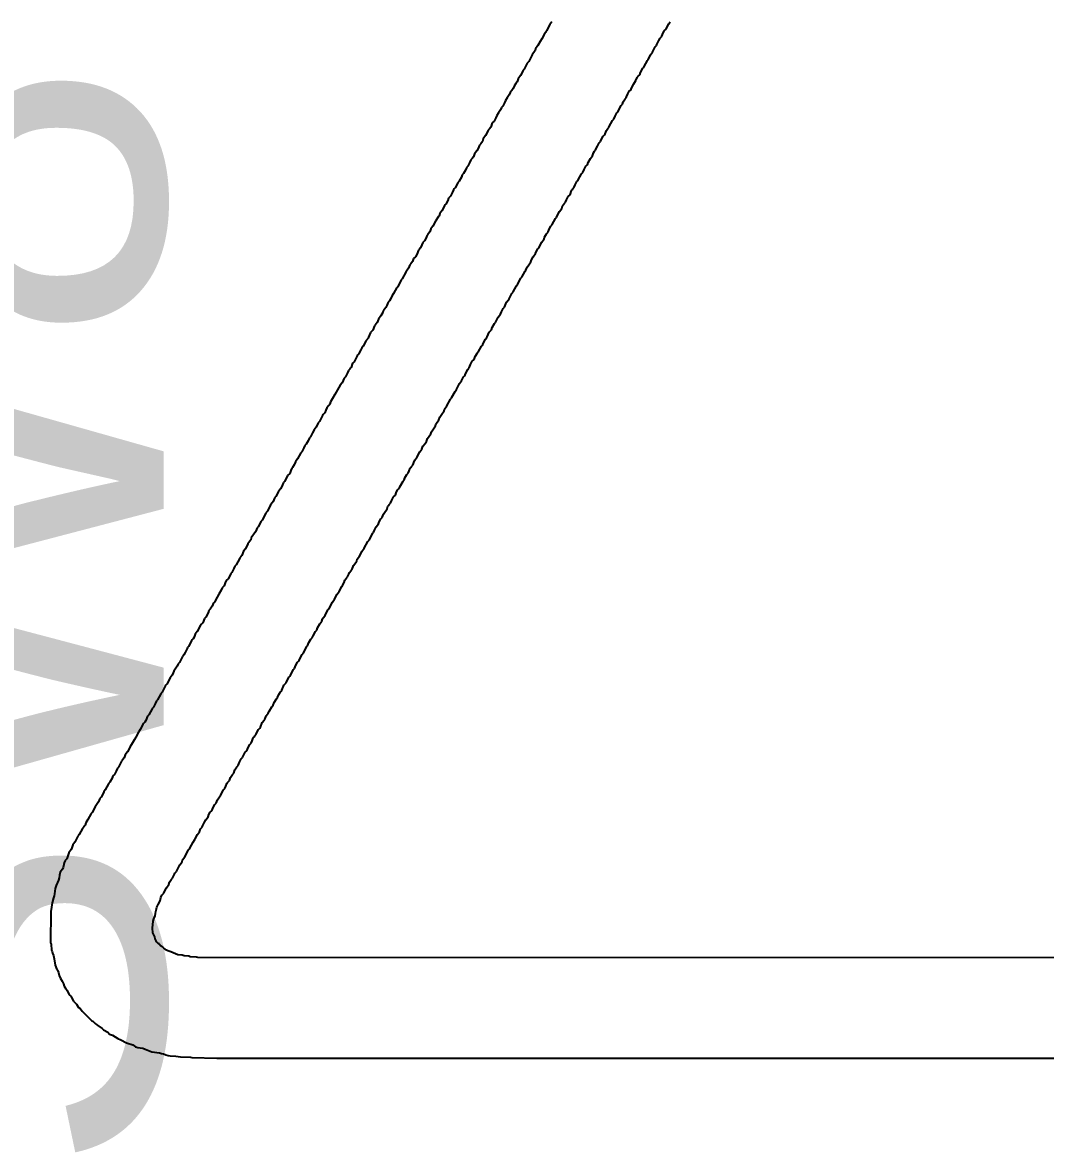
# Model space of a CAD drawing. Header units: inches. Extents: x 0 to 5379, y 0 to 5429.
# Drawn here: x 172.116 to 174.65, y 122.887 to 125.685 of the extents above; entities that cross this region are included whole.
import ezdxf

# ---------------------------------------------------------------- set-up
doc = ezdxf.new("R2010")
doc.units = ezdxf.units.IN
doc.layers.add('Bottom Overlay', color=54, linetype='Continuous')
doc.layers.add('Top Overlay', color=2, linetype='Continuous')
doc.styles.add('Arial', font='', dxfattribs={"height": 0.2})
doc.styles.get('Arial').set_extended_font_data('Arial')

msp = doc.modelspace()

# ---------------------------------------------------------------- linework, layer by layer
at = {"layer": 'Bottom Overlay'}
for p, q in [((173.4223, 125.6803), (173.4144, 125.6645)), ((173.4274, 125.6865), (173.4223, 125.6803)), ((173.7068, 125.6651), (173.7102, 125.6685)), ((173.7102, 125.6685), (173.7136, 125.6764)), ((173.7136, 125.6764), (173.717, 125.682)), ((173.717, 125.682), (173.7192, 125.6843)), ((173.7192, 125.6843), (173.7204, 125.6865)), ((173.4026, 125.6448), (173.3981, 125.6381)), ((173.4082, 125.655), (173.4026, 125.6448)), ((173.4116, 125.6606), (173.4082, 125.655)), ((173.4127, 125.6629), (173.4116, 125.6606)), ((173.4144, 125.6645), (173.4127, 125.6629)), ((173.6877, 125.6302), (173.6922, 125.6403)), ((173.6922, 125.6403), (173.6956, 125.646)), ((173.6956, 125.646), (173.699, 125.6493)), ((173.699, 125.6493), (173.7001, 125.6516)), ((173.7001, 125.6516), (173.7035, 125.6595)), ((173.7035, 125.6595), (173.7068, 125.6651)), ((173.3857, 125.6155), (173.3784, 125.6048)), ((173.3868, 125.62), (173.3857, 125.6155)), ((173.3924, 125.6279), (173.3868, 125.62)), ((173.3981, 125.6381), (173.3924, 125.6279)), ((173.6719, 125.6054), (173.677, 125.6116)), ((173.677, 125.6116), (173.6837, 125.6251)), ((173.6837, 125.6251), (173.6866, 125.6279)), ((173.6866, 125.6279), (173.6877, 125.6302)), ((173.3665, 125.584), (173.3586, 125.5693)), ((173.3677, 125.5862), (173.3665, 125.584)), ((173.3699, 125.5885), (173.3677, 125.5862)), ((173.3755, 125.5986), (173.3699, 125.5885)), ((173.3784, 125.6048), (173.3755, 125.5986)), ((173.6561, 125.5761), (173.664, 125.5907)), ((173.664, 125.5907), (173.6663, 125.593)), ((173.6663, 125.593), (173.6708, 125.6031)), ((173.6708, 125.6031), (173.6719, 125.6054)), ((173.353, 125.5592), (173.3496, 125.5536)), ((173.3564, 125.5671), (173.353, 125.5592)), ((173.3586, 125.5693), (173.3564, 125.5671)), ((173.6415, 125.5524), (173.6449, 125.5558)), ((173.6449, 125.5558), (173.6471, 125.5614)), ((173.6471, 125.5614), (173.6528, 125.5716)), ((173.6528, 125.5716), (173.655, 125.5738)), ((173.655, 125.5738), (173.6561, 125.5761)), ((173.3339, 125.5276), (173.3316, 125.522)), ((173.3384, 125.5344), (173.3339, 125.5276)), ((173.3412, 125.5383), (173.3384, 125.5344)), ((173.344, 125.5457), (173.3412, 125.5383)), ((173.3496, 125.5536), (173.344, 125.5457)), ((173.6235, 125.5197), (173.6268, 125.5276)), ((173.6268, 125.5276), (173.6302, 125.5333)), ((173.6302, 125.5333), (173.6358, 125.5412)), ((173.6358, 125.5412), (173.6387, 125.5485)), ((173.6387, 125.5485), (173.6404, 125.5502)), ((173.6404, 125.5502), (173.6415, 125.5524)), ((173.3215, 125.5062), (173.317, 125.4983)), ((173.3237, 125.5119), (173.3215, 125.5062)), ((173.3282, 125.5164), (173.3237, 125.5119)), ((173.3316, 125.522), (173.3282, 125.5164)), ((173.6111, 125.4983), (173.6122, 125.5006)), ((173.6122, 125.5006), (173.6156, 125.5085)), ((173.6156, 125.5085), (173.6201, 125.5164)), ((173.6201, 125.5164), (173.6223, 125.5175)), ((173.6223, 125.5175), (173.6235, 125.5197)), ((173.3023, 125.4747), (173.3, 125.469)), ((173.3057, 125.4781), (173.3023, 125.4747)), ((173.3102, 125.4859), (173.3057, 125.4781)), ((173.3124, 125.4916), (173.3102, 125.4859)), ((173.317, 125.4983), (173.3124, 125.4916)), ((173.593, 125.469), (173.5987, 125.4792)), ((173.5987, 125.4792), (173.602, 125.4826)), ((173.602, 125.4826), (173.6043, 125.4882)), ((173.6043, 125.4882), (173.6088, 125.4961)), ((173.6088, 125.4961), (173.6111, 125.4983)), ((173.2888, 125.4488), (173.2843, 125.4409)), ((173.291, 125.4544), (173.2888, 125.4488)), ((173.2955, 125.4612), (173.291, 125.4544)), ((173.3, 125.469), (173.2955, 125.4612)), ((173.5773, 125.442), (173.5806, 125.4454)), ((173.5806, 125.4454), (173.584, 125.4533)), ((173.584, 125.4533), (173.5885, 125.4612)), ((173.5885, 125.4612), (173.5908, 125.4634)), ((173.5908, 125.4634), (173.593, 125.469)), ((173.2696, 125.4183), (173.2674, 125.4127)), ((173.273, 125.4217), (173.2696, 125.4183)), ((173.2758, 125.4257), (173.273, 125.4217)), ((173.2798, 125.4364), (173.2758, 125.4257)), ((173.2843, 125.4409), (173.2798, 125.4364)), ((173.5592, 125.4093), (173.5626, 125.4172)), ((173.5626, 125.4172), (173.566, 125.4228)), ((173.566, 125.4228), (173.5682, 125.4251)), ((173.5682, 125.4251), (173.5694, 125.4273)), ((173.5694, 125.4273), (173.5773, 125.442)), ((173.2555, 125.3907), (173.2516, 125.3845)), ((173.2572, 125.3969), (173.2555, 125.3907)), ((173.2629, 125.4048), (173.2572, 125.3969)), ((173.2674, 125.4127), (173.2629, 125.4048)), ((173.5401, 125.3789), (173.5446, 125.3868)), ((173.5446, 125.3868), (173.548, 125.3902)), ((173.548, 125.3902), (173.5513, 125.398)), ((173.5513, 125.398), (173.5547, 125.4037)), ((173.5547, 125.4037), (173.5581, 125.4071)), ((173.5581, 125.4071), (173.5592, 125.4093)), ((173.2358, 125.3597), (173.233, 125.3524)), ((173.2415, 125.3676), (173.2358, 125.3597)), ((173.2448, 125.3733), (173.2415, 125.3676)), ((173.2482, 125.3811), (173.2448, 125.3733)), ((173.2516, 125.3845), (173.2482, 125.3811)), ((173.5277, 125.3552), (173.5305, 125.3626)), ((173.5305, 125.3626), (173.5333, 125.3665)), ((173.5333, 125.3665), (173.5356, 125.3688)), ((173.5356, 125.3688), (173.5367, 125.371)), ((173.5367, 125.371), (173.5401, 125.3789)), ((173.2234, 125.3372), (173.2189, 125.3293)), ((173.2268, 125.3451), (173.2234, 125.3372)), ((173.2302, 125.3485), (173.2268, 125.3451)), ((173.233, 125.3524), (173.2302, 125.3485)), ((173.5119, 125.3293), (173.5153, 125.3327)), ((173.5153, 125.3327), (173.5175, 125.3383)), ((173.5175, 125.3383), (173.5232, 125.3485)), ((173.5232, 125.3485), (173.5277, 125.3552)), ((173.2054, 125.3079), (173.2031, 125.3023)), ((173.2088, 125.3113), (173.2054, 125.3079)), ((173.2133, 125.3192), (173.2088, 125.3113)), ((173.2155, 125.3248), (173.2133, 125.3192)), ((173.2167, 125.3271), (173.2155, 125.3248)), ((173.2189, 125.3293), (173.2167, 125.3271)), ((173.4927, 125.2955), (173.5006, 125.3102)), ((173.5006, 125.3102), (173.504, 125.3135)), ((173.504, 125.3135), (173.5074, 125.3214)), ((173.5074, 125.3214), (173.5119, 125.3293)), ((173.1874, 125.2752), (173.1851, 125.273)), ((173.1941, 125.2876), (173.1874, 125.2752)), ((173.1952, 125.2899), (173.1941, 125.2876)), ((173.1975, 125.2921), (173.1952, 125.2899)), ((173.2031, 125.3023), (173.1975, 125.2921)), ((173.4792, 125.273), (173.4815, 125.2752)), ((173.4815, 125.2752), (173.4848, 125.2831)), ((173.4848, 125.2831), (173.4894, 125.291)), ((173.4894, 125.291), (173.4916, 125.2933)), ((173.4916, 125.2933), (173.4927, 125.2955)), ((173.1716, 125.2504), (173.1699, 125.2442)), ((173.1761, 125.2549), (173.1716, 125.2504)), ((173.1806, 125.2628), (173.1761, 125.2549)), ((173.184, 125.2707), (173.1806, 125.2628)), ((173.1851, 125.273), (173.184, 125.2707)), ((173.4634, 125.2459), (173.468, 125.2538)), ((173.468, 125.2538), (173.4725, 125.2583)), ((173.4725, 125.2583), (173.4764, 125.269)), ((173.4764, 125.269), (173.4781, 125.2707)), ((173.4781, 125.2707), (173.4792, 125.273)), ((173.1547, 125.2189), (173.1502, 125.2121)), ((173.1614, 125.2313), (173.1547, 125.2189)), ((173.1626, 125.2335), (173.1614, 125.2313)), ((173.1643, 125.2352), (173.1626, 125.2335)), ((173.1699, 125.2442), (173.1643, 125.2352)), ((173.4465, 125.2166), (173.4522, 125.2245)), ((173.4522, 125.2245), (173.4539, 125.2307)), ((173.4539, 125.2307), (173.4584, 125.2375)), ((173.4584, 125.2375), (173.4612, 125.2403)), ((173.4612, 125.2403), (173.4634, 125.2459)), ((173.1389, 125.193), (173.1321, 125.1806)), ((173.1468, 125.2042), (173.1389, 125.193)), ((173.1479, 125.2065), (173.1468, 125.2042)), ((173.1502, 125.2121), (173.1479, 125.2065)), ((173.4285, 125.1851), (173.4364, 125.1997)), ((173.4364, 125.1997), (173.4387, 125.202)), ((173.4387, 125.202), (173.4398, 125.2042)), ((173.4398, 125.2042), (173.4465, 125.2166)), ((173.1248, 125.1665), (173.122, 125.1625)), ((173.1276, 125.1738), (173.1248, 125.1665)), ((173.1321, 125.1806), (173.1276, 125.1738)), ((173.4139, 125.1614), (173.4172, 125.1648)), ((173.4172, 125.1648), (173.4184, 125.167)), ((173.4184, 125.167), (173.4217, 125.1749)), ((173.4217, 125.1749), (173.4251, 125.1806)), ((173.4251, 125.1806), (173.4274, 125.1828)), ((173.4274, 125.1828), (173.4285, 125.1851)), ((173.1074, 125.14), (173.1051, 125.1344)), ((173.1119, 125.1445), (173.1074, 125.14)), ((173.1152, 125.1501), (173.1119, 125.1445)), ((173.1186, 125.158), (173.1152, 125.1501)), ((173.1198, 125.1603), (173.1186, 125.158)), ((173.122, 125.1625), (173.1198, 125.1603)), ((173.3958, 125.1287), (173.4026, 125.1411)), ((173.4026, 125.1411), (173.4082, 125.149)), ((173.4082, 125.149), (173.4094, 125.1535)), ((173.4094, 125.1535), (173.4139, 125.1614)), ((173.0927, 125.1107), (173.0893, 125.1051)), ((173.0972, 125.1208), (173.0927, 125.1107)), ((173.0983, 125.1231), (173.0972, 125.1208)), ((173.1023, 125.127), (173.0983, 125.1231)), ((173.1051, 125.1344), (173.1023, 125.127)), ((173.3812, 125.1051), (173.3868, 125.113)), ((173.3868, 125.113), (173.3891, 125.1186)), ((173.3891, 125.1186), (173.3924, 125.1242)), ((173.3924, 125.1242), (173.3947, 125.1265)), ((173.3947, 125.1265), (173.3958, 125.1287)), ((173.0758, 125.0848), (173.0724, 125.0769)), ((173.0781, 125.087), (173.0758, 125.0848)), ((173.082, 125.0932), (173.0781, 125.087)), ((173.0848, 125.1006), (173.082, 125.0932)), ((173.0893, 125.1051), (173.0848, 125.1006)), ((173.3632, 125.0713), (173.3665, 125.0792)), ((173.3665, 125.0792), (173.3699, 125.0848)), ((173.3699, 125.0848), (173.3755, 125.0927)), ((173.3755, 125.0927), (173.3767, 125.0972)), ((173.3767, 125.0972), (173.3812, 125.1051)), ((173.0657, 125.0668), (173.0566, 125.0499)), ((173.0668, 125.069), (173.0657, 125.0668)), ((173.069, 125.0713), (173.0668, 125.069)), ((173.0724, 125.0769), (173.069, 125.0713)), ((173.3429, 125.0375), (173.3508, 125.0521)), ((173.3508, 125.0521), (173.353, 125.0544)), ((173.353, 125.0544), (173.3609, 125.069)), ((173.3609, 125.069), (173.3632, 125.0713)), ((173.0431, 125.0284), (173.0352, 125.0138)), ((173.0454, 125.0307), (173.0431, 125.0284)), ((173.0544, 125.0476), (173.0454, 125.0307)), ((173.0566, 125.0499), (173.0544, 125.0476)), ((173.3316, 125.0183), (173.3395, 125.033)), ((173.3395, 125.033), (173.3417, 125.0352)), ((173.3417, 125.0352), (173.3429, 125.0375)), ((173.0251, 124.9958), (173.0217, 124.9924)), ((173.0279, 124.9997), (173.0251, 124.9958)), ((173.0307, 125.007), (173.0279, 124.9997)), ((173.0352, 125.0138), (173.0307, 125.007)), ((173.3147, 124.9924), (173.3203, 124.998)), ((173.3203, 124.998), (173.3215, 125.0003)), ((173.3215, 125.0003), (173.3237, 125.0059)), ((173.3237, 125.0059), (173.3282, 125.0138)), ((173.3282, 125.0138), (173.3305, 125.016)), ((173.3305, 125.016), (173.3316, 125.0183)), ((173.0093, 124.971), (173.0082, 124.9665)), ((173.011, 124.9727), (173.0093, 124.971)), ((173.0161, 124.9789), (173.011, 124.9727)), ((173.0183, 124.9845), (173.0161, 124.9789)), ((173.0217, 124.9924), (173.0183, 124.9845)), ((173.3, 124.9631), (173.3023, 124.9687)), ((173.3023, 124.9687), (173.3068, 124.9766)), ((173.3068, 124.9766), (173.3102, 124.98)), ((173.3102, 124.98), (173.3147, 124.9924)), ((172.9947, 124.9417), (172.9896, 124.9355)), ((172.9981, 124.9507), (172.9947, 124.9417)), ((173.0037, 124.9586), (172.9981, 124.9507)), ((173.0082, 124.9665), (173.0037, 124.9586)), ((173.2798, 124.9293), (173.2854, 124.9394)), ((173.2854, 124.9394), (173.2877, 124.9417)), ((173.2877, 124.9417), (173.2899, 124.9473)), ((173.2899, 124.9473), (173.2944, 124.9552)), ((173.2944, 124.9552), (173.3, 124.9631)), ((172.9778, 124.9169), (172.9733, 124.9056)), ((172.984, 124.9231), (172.9778, 124.9169)), ((172.9879, 124.9338), (172.984, 124.9231)), ((172.9896, 124.9355), (172.9879, 124.9338)), ((173.2674, 124.9067), (173.2719, 124.918)), ((173.2719, 124.918), (173.2775, 124.9236)), ((173.2775, 124.9236), (173.2798, 124.9293)), ((172.9597, 124.8831), (172.9564, 124.8797)), ((172.9642, 124.891), (172.9597, 124.8831)), ((172.9665, 124.8966), (172.9642, 124.891)), ((172.9688, 124.8989), (172.9665, 124.8966)), ((172.9699, 124.9011), (172.9688, 124.8989)), ((172.9721, 124.9034), (172.9699, 124.9011)), ((172.9733, 124.9056), (172.9721, 124.9034)), ((173.2448, 124.8684), (173.2527, 124.8831)), ((173.2527, 124.8831), (173.255, 124.8853)), ((173.255, 124.8853), (173.2561, 124.8876)), ((173.2561, 124.8876), (173.2584, 124.8932)), ((173.2584, 124.8932), (173.2629, 124.9011)), ((173.2629, 124.9011), (173.2662, 124.9045)), ((173.2662, 124.9045), (173.2674, 124.9067)), ((172.9451, 124.8594), (172.9372, 124.8448)), ((172.9462, 124.8617), (172.9451, 124.8594)), ((172.9485, 124.8639), (172.9462, 124.8617)), ((172.9541, 124.8741), (172.9485, 124.8639)), ((172.9564, 124.8797), (172.9541, 124.8741)), ((173.2347, 124.8504), (173.2375, 124.8577)), ((173.2375, 124.8577), (173.2431, 124.8667)), ((173.2431, 124.8667), (173.2448, 124.8684)), ((172.9282, 124.829), (172.9271, 124.8267)), ((172.9299, 124.8307), (172.9282, 124.829)), ((172.9338, 124.8414), (172.9299, 124.8307)), ((172.9372, 124.8448), (172.9338, 124.8414)), ((173.2189, 124.8256), (173.2212, 124.8279)), ((173.2212, 124.8279), (173.2223, 124.8301)), ((173.2223, 124.8301), (173.2257, 124.838)), ((173.2257, 124.838), (173.2302, 124.8459)), ((173.2302, 124.8459), (173.2347, 124.8504)), ((172.9124, 124.8042), (172.9079, 124.7929)), ((172.9158, 124.8076), (172.9124, 124.8042)), ((172.9214, 124.8177), (172.9158, 124.8076)), ((172.9237, 124.8234), (172.9214, 124.8177)), ((172.9271, 124.8267), (172.9237, 124.8234)), ((173.2031, 124.7974), (173.2088, 124.8076)), ((173.2088, 124.8076), (173.211, 124.8098)), ((173.211, 124.8098), (173.2122, 124.8121)), ((173.2122, 124.8121), (173.2155, 124.82)), ((173.2155, 124.82), (173.2189, 124.8256)), ((172.9028, 124.7867), (172.8933, 124.7693)), ((172.9079, 124.7929), (172.9028, 124.7867)), ((173.1795, 124.7569), (173.1874, 124.7715)), ((173.1874, 124.7715), (173.1896, 124.7738)), ((173.1896, 124.7738), (173.1907, 124.776)), ((173.1907, 124.776), (173.1986, 124.7907)), ((173.1986, 124.7907), (173.2031, 124.7974)), ((172.8786, 124.7456), (172.8769, 124.7394)), ((172.8842, 124.7535), (172.8786, 124.7456)), ((172.8899, 124.7636), (172.8842, 124.7535)), ((172.8933, 124.7693), (172.8899, 124.7636)), ((173.1671, 124.7355), (173.1761, 124.7524)), ((173.1761, 124.7524), (173.1783, 124.7546)), ((173.1783, 124.7546), (173.1795, 124.7569)), ((172.8645, 124.718), (172.8606, 124.7141)), ((172.8673, 124.7253), (172.8645, 124.718)), ((172.8696, 124.731), (172.8673, 124.7253)), ((172.8741, 124.7355), (172.8696, 124.731)), ((172.8752, 124.7377), (172.8741, 124.7355)), ((172.8769, 124.7394), (172.8752, 124.7377)), ((173.1502, 124.7073), (173.1547, 124.7152)), ((173.1547, 124.7152), (173.1603, 124.7231)), ((173.1603, 124.7231), (173.1614, 124.7276)), ((173.1614, 124.7276), (173.1671, 124.7355)), ((172.8482, 124.6938), (172.8437, 124.6825)), ((172.8516, 124.6971), (172.8482, 124.6938)), ((172.8594, 124.7118), (172.8516, 124.6971)), ((172.8606, 124.7141), (172.8594, 124.7118)), ((173.1389, 124.6859), (173.14, 124.6904)), ((173.14, 124.6904), (173.1474, 124.7011)), ((173.1474, 124.7011), (173.1502, 124.7073)), ((172.8347, 124.669), (172.829, 124.6588)), ((172.8386, 124.6763), (172.8347, 124.669)), ((172.8437, 124.6825), (172.8386, 124.6763)), ((173.1192, 124.6549), (173.1276, 124.6667)), ((173.1276, 124.6667), (173.1288, 124.6712)), ((173.1288, 124.6712), (173.1344, 124.6791)), ((173.1344, 124.6791), (173.1389, 124.6859)), ((172.8132, 124.6318), (172.8076, 124.6217)), ((172.8155, 124.6374), (172.8132, 124.6318)), ((172.8189, 124.6408), (172.8155, 124.6374)), ((172.8234, 124.6487), (172.8189, 124.6408)), ((172.8268, 124.6566), (172.8234, 124.6487)), ((172.829, 124.6588), (172.8268, 124.6566)), ((173.1051, 124.6284), (173.1079, 124.6357)), ((173.1079, 124.6357), (173.1136, 124.6425)), ((173.1136, 124.6425), (173.1164, 124.6476)), ((173.1164, 124.6476), (173.1192, 124.6549)), ((172.7975, 124.6047), (172.7918, 124.5969)), ((172.8054, 124.6194), (172.7975, 124.6047)), ((172.8076, 124.6217), (172.8054, 124.6194)), ((173.0882, 124.6014), (173.0938, 124.6093)), ((173.0938, 124.6093), (173.1006, 124.6217)), ((173.1006, 124.6217), (173.1051, 124.6284)), ((172.7806, 124.5754), (172.7778, 124.5681)), ((172.7828, 124.5811), (172.7806, 124.5754)), ((172.7851, 124.5833), (172.7828, 124.5811)), ((172.789, 124.5895), (172.7851, 124.5833)), ((172.7918, 124.5969), (172.789, 124.5895)), ((173.0736, 124.5743), (173.0764, 124.5816)), ((173.0764, 124.5816), (173.0781, 124.5833)), ((173.0781, 124.5833), (173.0792, 124.5856)), ((173.0792, 124.5856), (173.0826, 124.589)), ((173.0826, 124.589), (173.0871, 124.5991)), ((173.0871, 124.5991), (173.0882, 124.6014)), ((172.7648, 124.5484), (172.7625, 124.5462)), ((172.7716, 124.5608), (172.7648, 124.5484)), ((172.7727, 124.5631), (172.7716, 124.5608)), ((172.7778, 124.5681), (172.7727, 124.5631)), ((173.051, 124.5349), (173.0589, 124.5495)), ((173.0589, 124.5495), (173.0612, 124.5518)), ((173.0612, 124.5518), (173.0634, 124.5574)), ((173.0634, 124.5574), (173.0679, 124.5653)), ((173.0679, 124.5653), (173.0713, 124.5687)), ((173.0713, 124.5687), (173.0736, 124.5743)), ((172.7501, 124.5236), (172.7434, 124.5112)), ((172.7547, 124.5304), (172.7501, 124.5236)), ((172.758, 124.536), (172.7547, 124.5304)), ((172.7614, 124.5439), (172.758, 124.536)), ((172.7625, 124.5462), (172.7614, 124.5439)), ((173.0397, 124.5146), (173.042, 124.5202)), ((173.042, 124.5202), (173.0448, 124.5276)), ((173.0448, 124.5276), (173.0476, 124.5304)), ((173.0476, 124.5304), (173.0488, 124.5326)), ((173.0488, 124.5326), (173.051, 124.5349)), ((172.7355, 124.4966), (172.7304, 124.4904)), ((172.7366, 124.4988), (172.7355, 124.4966)), ((172.74, 124.5067), (172.7366, 124.4988)), ((172.7411, 124.509), (172.74, 124.5067)), ((172.7434, 124.5112), (172.7411, 124.509)), ((173.024, 124.4909), (173.0274, 124.4943)), ((173.0274, 124.4943), (173.0307, 124.5022)), ((173.0307, 124.5022), (173.0352, 124.5101)), ((173.0352, 124.5101), (173.0397, 124.5146)), ((172.7186, 124.4695), (172.7096, 124.4526)), ((172.7197, 124.4718), (172.7186, 124.4695)), ((172.7225, 124.4746), (172.7197, 124.4718)), ((172.7304, 124.4904), (172.7225, 124.4746)), ((173.0071, 124.4594), (173.0104, 124.4673)), ((173.0104, 124.4673), (173.0116, 124.4695)), ((173.0116, 124.4695), (173.0195, 124.4808)), ((173.0195, 124.4808), (173.0212, 124.487)), ((173.0212, 124.487), (173.0228, 124.4887)), ((173.0228, 124.4887), (173.024, 124.4909)), ((172.6994, 124.4357), (172.6972, 124.4335)), ((172.7073, 124.4504), (172.6994, 124.4357)), ((172.7096, 124.4526), (172.7073, 124.4504)), ((172.9879, 124.4278), (172.9924, 124.4357)), ((172.9924, 124.4357), (172.9981, 124.4436)), ((172.9981, 124.4436), (172.9992, 124.4481)), ((172.9992, 124.4481), (173.0037, 124.456)), ((173.0037, 124.456), (173.0071, 124.4594)), ((172.6825, 124.4087), (172.6814, 124.4042)), ((172.6927, 124.4233), (172.6825, 124.4087)), ((172.6938, 124.4256), (172.6927, 124.4233)), ((172.6972, 124.4335), (172.6938, 124.4256)), ((172.9744, 124.403), (172.9834, 124.4199)), ((172.9834, 124.4199), (172.9857, 124.4222)), ((172.9857, 124.4222), (172.9879, 124.4278)), ((172.6685, 124.3811), (172.6634, 124.376)), ((172.6741, 124.3935), (172.6685, 124.3811)), ((172.6814, 124.4042), (172.6741, 124.3935)), ((172.9564, 124.3749), (172.962, 124.3828)), ((172.962, 124.3828), (172.971, 124.3997)), ((172.971, 124.3997), (172.9744, 124.403)), ((172.6532, 124.3568), (172.6453, 124.3422)), ((172.6544, 124.3591), (172.6532, 124.3568)), ((172.6566, 124.3613), (172.6544, 124.3591)), ((172.6594, 124.3653), (172.6566, 124.3613)), ((172.6634, 124.376), (172.6594, 124.3653)), ((172.944, 124.3512), (172.9451, 124.3557)), ((172.9451, 124.3557), (172.9507, 124.3636)), ((172.9507, 124.3636), (172.9552, 124.3704)), ((172.9552, 124.3704), (172.9564, 124.3749)), ((172.6397, 124.3332), (172.6341, 124.323)), ((172.642, 124.3388), (172.6397, 124.3332)), ((172.6453, 124.3422), (172.642, 124.3388)), ((172.9259, 124.323), (172.9304, 124.3275)), ((172.9304, 124.3275), (172.9316, 124.3298)), ((172.9316, 124.3298), (172.9349, 124.3377)), ((172.9349, 124.3377), (172.9361, 124.3399)), ((172.9361, 124.3399), (172.944, 124.3512)), ((172.6183, 124.2971), (172.6155, 124.2898)), ((172.6206, 124.3028), (172.6183, 124.2971)), ((172.6251, 124.3073), (172.6206, 124.3028)), ((172.6284, 124.3129), (172.6251, 124.3073)), ((172.6318, 124.3208), (172.6284, 124.3129)), ((172.6341, 124.323), (172.6318, 124.3208)), ((172.909, 124.2904), (172.9124, 124.2982)), ((172.9124, 124.2982), (172.9147, 124.3039)), ((172.9147, 124.3039), (172.9197, 124.3101)), ((172.9197, 124.3101), (172.9214, 124.3118)), ((172.9214, 124.3118), (172.9242, 124.3191)), ((172.9242, 124.3191), (172.9259, 124.323)), ((172.6025, 124.2689), (172.598, 124.2622)), ((172.6082, 124.2791), (172.6025, 124.2689)), ((172.6104, 124.2847), (172.6082, 124.2791)), ((172.6155, 124.2898), (172.6104, 124.2847)), ((172.8887, 124.2566), (172.8955, 124.2689)), ((172.8955, 124.2689), (172.9, 124.2757)), ((172.9, 124.2757), (172.9068, 124.2881)), ((172.9068, 124.2881), (172.909, 124.2904)), ((172.5856, 124.2396), (172.5811, 124.2318)), ((172.589, 124.2475), (172.5856, 124.2396)), ((172.5913, 124.2498), (172.589, 124.2475)), ((172.598, 124.2622), (172.5913, 124.2498)), ((172.8764, 124.2351), (172.8842, 124.2498)), ((172.8842, 124.2498), (172.8887, 124.2566)), ((172.5698, 124.2126), (172.5665, 124.2092)), ((172.5755, 124.2227), (172.5698, 124.2126)), ((172.5777, 124.2284), (172.5755, 124.2227)), ((172.5811, 124.2318), (172.5777, 124.2284)), ((172.8606, 124.2104), (172.8656, 124.2165)), ((172.8656, 124.2165), (172.8724, 124.2301)), ((172.8724, 124.2301), (172.8752, 124.2329)), ((172.8752, 124.2329), (172.8764, 124.2351)), ((172.5563, 124.1912), (172.5484, 124.1765)), ((172.5597, 124.1946), (172.5563, 124.1912)), ((172.5625, 124.1985), (172.5597, 124.1946)), ((172.5665, 124.2092), (172.5625, 124.1985)), ((172.8448, 124.1799), (172.8471, 124.1856)), ((172.8471, 124.1856), (172.8527, 124.1957)), ((172.8527, 124.1957), (172.8572, 124.2025)), ((172.8572, 124.2025), (172.8595, 124.2081)), ((172.8595, 124.2081), (172.8606, 124.2104)), ((172.536, 124.1563), (172.5349, 124.154)), ((172.5383, 124.1585), (172.536, 124.1563)), ((172.5411, 124.1625), (172.5383, 124.1585)), ((172.5439, 124.1698), (172.5411, 124.1625)), ((172.5484, 124.1765), (172.5439, 124.1698)), ((172.8256, 124.1495), (172.8302, 124.1574)), ((172.8302, 124.1574), (172.8335, 124.1608)), ((172.8335, 124.1608), (172.8358, 124.1664)), ((172.8358, 124.1664), (172.8414, 124.1765)), ((172.8414, 124.1765), (172.8448, 124.1799)), ((172.5236, 124.1349), (172.5191, 124.1247)), ((172.5248, 124.1371), (172.5236, 124.1349)), ((172.527, 124.1394), (172.5248, 124.1371)), ((172.5349, 124.154), (172.527, 124.1394)), ((172.811, 124.1225), (172.82, 124.1394)), ((172.82, 124.1394), (172.8223, 124.1416)), ((172.8223, 124.1416), (172.8256, 124.1495)), ((172.5045, 124.0999), (172.5011, 124.0965)), ((172.5124, 124.1146), (172.5045, 124.0999)), ((172.5135, 124.1168), (172.5124, 124.1146)), ((172.5158, 124.1191), (172.5135, 124.1168)), ((172.5191, 124.1247), (172.5158, 124.1191)), ((172.793, 124.0932), (172.7975, 124.101)), ((172.7975, 124.101), (172.7997, 124.1033)), ((172.7997, 124.1033), (172.8009, 124.1056)), ((172.8009, 124.1056), (172.8087, 124.1202)), ((172.8087, 124.1202), (172.811, 124.1225)), ((172.491, 124.0785), (172.4876, 124.0706)), ((172.4921, 124.0808), (172.491, 124.0785)), ((172.4977, 124.0886), (172.4921, 124.0808)), ((172.4989, 124.0909), (172.4977, 124.0886)), ((172.5011, 124.0965), (172.4989, 124.0909)), ((172.7794, 124.0684), (172.7873, 124.083)), ((172.7873, 124.083), (172.7896, 124.0853)), ((172.7896, 124.0853), (172.793, 124.0932)), ((172.4707, 124.0436), (172.4696, 124.0413)), ((172.4735, 124.0464), (172.4707, 124.0436)), ((172.4814, 124.0622), (172.4735, 124.0464)), ((172.4865, 124.0684), (172.4814, 124.0622)), ((172.4876, 124.0706), (172.4865, 124.0684)), ((172.7625, 124.0413), (172.7637, 124.0436)), ((172.7637, 124.0436), (172.7687, 124.0498)), ((172.7687, 124.0498), (172.7755, 124.0633)), ((172.7755, 124.0633), (172.7783, 124.0661)), ((172.7783, 124.0661), (172.7794, 124.0684)), ((172.4583, 124.0222), (172.4504, 124.0075)), ((172.4594, 124.0244), (172.4583, 124.0222)), ((172.4617, 124.0267), (172.4594, 124.0244)), ((172.4696, 124.0413), (172.4617, 124.0267)), ((172.7479, 124.0132), (172.7507, 124.0205)), ((172.7507, 124.0205), (172.7552, 124.0272)), ((172.7552, 124.0272), (172.7569, 124.0289)), ((172.7569, 124.0289), (172.758, 124.0312)), ((172.758, 124.0312), (172.7625, 124.0413)), ((172.4403, 123.9895), (172.438, 123.9872)), ((172.4448, 123.9974), (172.4403, 123.9895)), ((172.4481, 124.0053), (172.4448, 123.9974)), ((172.4504, 124.0075), (172.4481, 124.0053)), ((172.7276, 123.9805), (172.7332, 123.9906)), ((172.7332, 123.9906), (172.7366, 123.994)), ((172.7366, 123.994), (172.7394, 124.0013)), ((172.7394, 124.0013), (172.7451, 124.0103)), ((172.7451, 124.0103), (172.7479, 124.0132)), ((172.4256, 123.967), (172.4217, 123.9562)), ((172.429, 123.9703), (172.4256, 123.967)), ((172.4369, 123.985), (172.429, 123.9703)), ((172.438, 123.9872), (172.4369, 123.985)), ((172.7163, 123.9591), (172.7197, 123.9681)), ((172.7197, 123.9681), (172.7248, 123.9743)), ((172.7248, 123.9743), (172.7276, 123.9805)), ((172.4076, 123.9343), (172.4031, 123.9275)), ((172.4143, 123.9467), (172.4076, 123.9343)), ((172.4155, 123.9489), (172.4143, 123.9467)), ((172.4188, 123.9523), (172.4155, 123.9489)), ((172.4217, 123.9562), (172.4188, 123.9523)), ((172.6961, 123.9264), (172.7006, 123.9343)), ((172.7006, 123.9343), (172.7039, 123.9377)), ((172.7039, 123.9377), (172.7051, 123.9399)), ((172.7051, 123.9399), (172.7096, 123.9512)), ((172.7096, 123.9512), (172.7147, 123.9574)), ((172.7147, 123.9574), (172.7163, 123.9591)), ((172.3929, 123.9095), (172.3862, 123.8971)), ((172.3963, 123.9151), (172.3929, 123.9095)), ((172.4031, 123.9275), (172.3963, 123.9151)), ((172.6825, 123.9005), (172.6848, 123.9061)), ((172.6848, 123.9061), (172.6876, 123.9134)), ((172.6876, 123.9134), (172.6904, 123.9162)), ((172.6904, 123.9162), (172.6915, 123.9185)), ((172.6915, 123.9185), (172.6938, 123.9208)), ((172.6938, 123.9208), (172.6961, 123.9264)), ((172.376, 123.8791), (172.3704, 123.8712)), ((172.3794, 123.8847), (172.376, 123.8791)), ((172.3817, 123.8903), (172.3794, 123.8847)), ((172.3862, 123.8971), (172.3817, 123.8903)), ((172.6634, 123.87), (172.6679, 123.8779)), ((172.6679, 123.8779), (172.6713, 123.8813)), ((172.6713, 123.8813), (172.6746, 123.8892)), ((172.6746, 123.8892), (172.6792, 123.8971)), ((172.6792, 123.8971), (172.6825, 123.9005)), ((172.3614, 123.8554), (172.3535, 123.8407)), ((172.3625, 123.8576), (172.3614, 123.8554)), ((172.3648, 123.8599), (172.3625, 123.8576)), ((172.3676, 123.8638), (172.3648, 123.8599)), ((172.3704, 123.8712), (172.3676, 123.8638)), ((172.6499, 123.8453), (172.6532, 123.8531)), ((172.6532, 123.8531), (172.6577, 123.861)), ((172.6577, 123.861), (172.6611, 123.8644)), ((172.6611, 123.8644), (172.6634, 123.87)), ((172.3434, 123.8227), (172.34, 123.8193)), ((172.3479, 123.8306), (172.3434, 123.8227)), ((172.3512, 123.8385), (172.3479, 123.8306)), ((172.3535, 123.8407), (172.3512, 123.8385)), ((172.6313, 123.8154), (172.6358, 123.8222)), ((172.6358, 123.8222), (172.6397, 123.8261)), ((172.6397, 123.8261), (172.642, 123.834)), ((172.642, 123.834), (172.6465, 123.8419)), ((172.6465, 123.8419), (172.6499, 123.8453)), ((172.3287, 123.7991), (172.3208, 123.7844)), ((172.3298, 123.8013), (172.3287, 123.7991)), ((172.3321, 123.8036), (172.3298, 123.8013)), ((172.3377, 123.8137), (172.3321, 123.8036)), ((172.34, 123.8193), (172.3377, 123.8137)), ((172.6172, 123.7878), (172.6194, 123.7934)), ((172.6194, 123.7934), (172.6222, 123.8007)), ((172.6222, 123.8007), (172.6239, 123.8024)), ((172.6239, 123.8024), (172.6251, 123.8047)), ((172.6251, 123.8047), (172.6284, 123.8081)), ((172.6284, 123.8081), (172.6313, 123.8154)), ((172.3107, 123.7664), (172.3073, 123.763)), ((172.3152, 123.7743), (172.3107, 123.7664)), ((172.3174, 123.7799), (172.3152, 123.7743)), ((172.3186, 123.7821), (172.3174, 123.7799)), ((172.3208, 123.7844), (172.3186, 123.7821)), ((172.5991, 123.7596), (172.6037, 123.7675)), ((172.6037, 123.7675), (172.6059, 123.7698)), ((172.6059, 123.7698), (172.607, 123.772)), ((172.607, 123.772), (172.6138, 123.7844)), ((172.6138, 123.7844), (172.6172, 123.7878)), ((172.296, 123.7427), (172.2881, 123.7281)), ((172.2972, 123.745), (172.296, 123.7427)), ((172.2994, 123.7472), (172.2972, 123.745)), ((172.3039, 123.7551), (172.2994, 123.7472)), ((172.3073, 123.763), (172.3039, 123.7551)), ((172.5845, 123.7326), (172.5879, 123.7405)), ((172.5879, 123.7405), (172.5924, 123.7483)), ((172.5924, 123.7483), (172.5958, 123.7517)), ((172.5958, 123.7517), (172.5991, 123.7596)), ((172.278, 123.7112), (172.2724, 123.7033)), ((172.2859, 123.7258), (172.278, 123.7112)), ((172.2881, 123.7281), (172.2859, 123.7258)), ((172.5665, 123.7044), (172.5698, 123.71)), ((172.5698, 123.71), (172.5755, 123.7179)), ((172.5755, 123.7179), (172.5777, 123.7236)), ((172.5777, 123.7236), (172.5811, 123.7292)), ((172.5811, 123.7292), (172.5845, 123.7326)), ((172.2645, 123.6886), (172.2566, 123.674)), ((172.2656, 123.6909), (172.2645, 123.6886)), ((172.2679, 123.6931), (172.2656, 123.6909)), ((172.269, 123.6954), (172.2679, 123.6931)), ((172.2707, 123.6971), (172.269, 123.6954)), ((172.2724, 123.7033), (172.2707, 123.6971)), ((172.5496, 123.674), (172.5541, 123.6807)), ((172.5541, 123.6807), (172.5569, 123.6881)), ((172.5569, 123.6881), (172.5608, 123.692)), ((172.5608, 123.692), (172.562, 123.6943)), ((172.562, 123.6943), (172.5665, 123.7044)), ((172.2453, 123.6548), (172.2408, 123.6481)), ((172.2532, 123.6695), (172.2453, 123.6548)), ((172.2543, 123.6717), (172.2532, 123.6695)), ((172.2566, 123.674), (172.2543, 123.6717)), ((172.5304, 123.6402), (172.5383, 123.6548)), ((172.5383, 123.6548), (172.5428, 123.6616)), ((172.5428, 123.6616), (172.5496, 123.674)), ((172.2307, 123.6289), (172.2284, 123.621)), ((172.2363, 123.6368), (172.2307, 123.6289)), ((172.238, 123.6407), (172.2363, 123.6368)), ((172.2408, 123.6481), (172.238, 123.6407)), ((172.518, 123.6188), (172.527, 123.6357)), ((172.527, 123.6357), (172.5293, 123.6379)), ((172.5293, 123.6379), (172.5304, 123.6402)), ((172.2183, 123.5996), (172.2166, 123.5923)), ((172.2194, 123.6041), (172.2183, 123.5996)), ((172.2217, 123.6097), (172.2194, 123.6041)), ((172.2256, 123.6137), (172.2217, 123.6097)), ((172.2284, 123.621), (172.2256, 123.6137)), ((172.5011, 123.5906), (172.5056, 123.5985)), ((172.5056, 123.5985), (172.5113, 123.6064)), ((172.5113, 123.6064), (172.5124, 123.6109)), ((172.5124, 123.6109), (172.518, 123.6188)), ((172.2076, 123.5731), (172.2064, 123.5664)), ((172.2093, 123.5804), (172.2076, 123.5731)), ((172.2149, 123.5883), (172.2093, 123.5804)), ((172.2166, 123.5923), (172.2149, 123.5883)), ((172.4876, 123.5658), (172.4921, 123.5759)), ((172.4921, 123.5759), (172.4932, 123.5782)), ((172.4932, 123.5782), (172.4977, 123.5827)), ((172.4977, 123.5827), (172.5011, 123.5906)), ((172.1969, 123.5399), (172.1952, 123.5269)), ((172.1991, 123.5478), (172.1969, 123.5399)), ((172.2053, 123.5607), (172.1991, 123.5478)), ((172.2064, 123.5664), (172.2053, 123.5607)), ((172.4684, 123.5342), (172.4729, 123.5421)), ((172.4729, 123.5421), (172.4786, 123.55)), ((172.4786, 123.55), (172.4803, 123.5562)), ((172.4803, 123.5562), (172.4848, 123.563)), ((172.4848, 123.563), (172.4876, 123.5658)), ((172.1929, 123.5168), (172.1895, 123.5044)), ((172.194, 123.5224), (172.1929, 123.5168)), ((172.1952, 123.5269), (172.194, 123.5224)), ((172.4572, 123.5095), (172.4589, 123.5179)), ((172.4589, 123.5179), (172.4611, 123.5235)), ((172.4611, 123.5235), (172.4662, 123.5286)), ((172.4662, 123.5286), (172.4684, 123.5342)), ((172.1873, 123.4942), (172.1862, 123.483)), ((172.1884, 123.4999), (172.1873, 123.4942)), ((172.1895, 123.5044), (172.1884, 123.4999)), ((172.4465, 123.483), (172.4476, 123.4897)), ((172.4476, 123.4897), (172.4487, 123.4942)), ((172.4487, 123.4942), (172.4521, 123.501)), ((172.4521, 123.501), (172.4572, 123.5095)), ((172.1862, 123.483), (172.1856, 123.4058)), ((172.438, 123.4418), (172.4397, 123.4593)), ((172.4397, 123.4593), (172.4414, 123.4655)), ((172.4414, 123.4655), (172.4442, 123.4728)), ((172.4442, 123.4728), (172.4453, 123.4785)), ((172.4453, 123.4785), (172.4465, 123.483)), ((172.4391, 123.4306), (172.438, 123.4418)), ((172.4436, 123.4204), (172.4391, 123.4306)), ((172.1856, 123.4058), (172.1867, 123.4024)), ((172.1867, 123.4024), (172.1878, 123.3877)), ((172.4448, 123.4159), (172.4436, 123.4204)), ((172.447, 123.4103), (172.4448, 123.4159)), ((172.4481, 123.408), (172.447, 123.4103)), ((172.4521, 123.4041), (172.4481, 123.408)), ((172.4543, 123.403), (172.4521, 123.4041)), ((172.4549, 123.4013), (172.4543, 123.403)), ((172.4577, 123.3985), (172.4549, 123.4013)), ((172.1878, 123.3877), (172.189, 123.3844)), ((172.189, 123.3844), (172.1901, 123.3799)), ((172.1901, 123.3799), (172.1924, 123.3742)), ((172.1924, 123.3742), (172.1946, 123.3663)), ((172.4634, 123.3951), (172.4577, 123.3985)), ((172.4662, 123.3923), (172.4634, 123.3951)), ((172.4724, 123.3872), (172.4662, 123.3923)), ((172.4763, 123.3855), (172.4724, 123.3872)), ((172.4836, 123.3838), (172.4763, 123.3855)), ((172.5005, 123.3759), (172.4836, 123.3838)), ((172.5118, 123.3748), (172.5005, 123.3759)), ((172.5163, 123.3737), (172.5118, 123.3748)), ((172.5276, 123.3725), (172.5163, 123.3737)), ((172.531, 123.3714), (172.5276, 123.3725)), ((172.1946, 123.3663), (172.1969, 123.3506)), ((172.1969, 123.3506), (172.2008, 123.3399)), ((172.5467, 123.3703), (172.531, 123.3714)), ((172.5501, 123.3692), (172.5467, 123.3703)), ((179.1005, 123.368), (172.5501, 123.3692)), ((172.2008, 123.3399), (172.2025, 123.3382)), ((172.2025, 123.3382), (172.2048, 123.3325)), ((172.2048, 123.3325), (172.207, 123.3246)), ((172.207, 123.3246), (172.2098, 123.3173)), ((172.2098, 123.3173), (172.2143, 123.3106)), ((172.2143, 123.3106), (172.2171, 123.3044)), ((172.2171, 123.3044), (172.2188, 123.2982)), ((172.2188, 123.2982), (172.2233, 123.2914)), ((172.2233, 123.2914), (172.225, 123.2897)), ((172.225, 123.2897), (172.2262, 123.2875)), ((172.2262, 123.2875), (172.2318, 123.2773)), ((172.2318, 123.2773), (172.2352, 123.2739)), ((172.2352, 123.2739), (172.2363, 123.2717)), ((172.2363, 123.2717), (172.2419, 123.2615)), ((172.2419, 123.2615), (172.2498, 123.2537)), ((172.2498, 123.2537), (172.2543, 123.2458)), ((172.2543, 123.2458), (172.2583, 123.243)), ((172.2583, 123.243), (172.2622, 123.239)), ((172.2622, 123.239), (172.2633, 123.2368)), ((172.2633, 123.2368), (172.2876, 123.2125)), ((172.2876, 123.2125), (172.2898, 123.2114)), ((172.2898, 123.2114), (172.296, 123.2063)), ((172.296, 123.2063), (172.3, 123.2024)), ((172.3, 123.2024), (172.3022, 123.2013)), ((172.3022, 123.2013), (172.3129, 123.1939)), ((172.3129, 123.1939), (172.3169, 123.19)), ((172.3169, 123.19), (172.327, 123.1844)), ((172.327, 123.1844), (172.3315, 123.1798)), ((172.3315, 123.1798), (172.3388, 123.177)), ((172.3388, 123.177), (172.345, 123.1731)), ((172.345, 123.1731), (172.3518, 123.1686)), ((172.3518, 123.1686), (172.3591, 123.1658)), ((172.3591, 123.1658), (172.3732, 123.1584)), ((172.3732, 123.1584), (172.389, 123.1528)), ((172.389, 123.1528), (172.3958, 123.1483)), ((172.3958, 123.1483), (172.4019, 123.1466)), ((172.4019, 123.1466), (172.4076, 123.1455)), ((172.4076, 123.1455), (172.4143, 123.1444)), ((172.4143, 123.1444), (172.42, 123.1421)), ((172.42, 123.1421), (172.4318, 123.137)), ((172.4318, 123.137), (172.4363, 123.1359)), ((172.4363, 123.1359), (172.4549, 123.1331)), ((172.4549, 123.1331), (172.4605, 123.132)), ((172.4605, 123.132), (172.4651, 123.1308)), ((172.4651, 123.1308), (172.4707, 123.1286)), ((172.4707, 123.1286), (172.4769, 123.1269)), ((172.4769, 123.1269), (172.4814, 123.1258)), ((172.4814, 123.1258), (172.496, 123.1246)), ((172.496, 123.1246), (172.5073, 123.1235)), ((172.5073, 123.1235), (172.5321, 123.1224)), ((172.5321, 123.1224), (172.5355, 123.1213)), ((172.5355, 123.1213), (172.5975, 123.1201)), ((172.5975, 123.1201), (180.7536, 123.1213))]:
    msp.add_line(p, q, dxfattribs=at)

# ---------------------------------------------------------------- texts
at = {"layer": 'Top Overlay', "style": 'Arial'}
msp.add_text('SW8', height=0.9144, rotation=90, dxfattribs=at).set_placement((172.4659, 122.8286))

doc.saveas('drawing.dxf')
